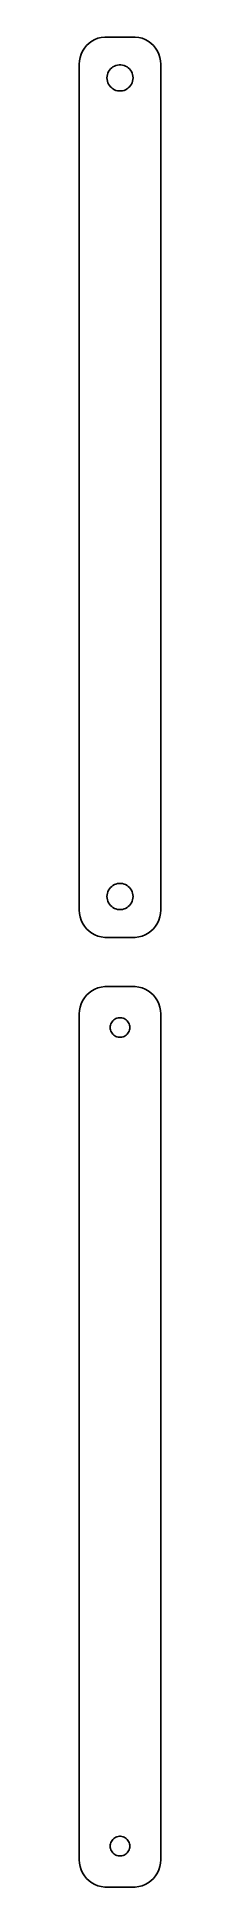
# Model space of a CAD drawing. Header units: metres. Extents: x -8 to 8, y 92 to 430.
import ezdxf

# ---------------------------------------------------------------- set-up
doc = ezdxf.new("R2010")
doc.units = ezdxf.units.M

msp = doc.modelspace()

# ---------------------------------------------------------------- linework, layer by layer
for p, q in [((-7.14888, 427.341), (-7.34291, 426.743)), ((-6.88153, 427.909), (-7.14888, 427.341)), ((-6.54507, 428.439), (-6.88153, 427.909)), ((-6.14484, 428.923), (-6.54507, 428.439)), ((-5.68712, 429.353), (-6.14484, 428.923)), ((-5.17912, 429.722), (-5.68712, 429.353)), ((-4.62889, 430.024), (-5.17912, 429.722)), ((-4.04507, 430.255), (-4.62889, 430.024)), ((-3.4369, 430.411), (-4.04507, 430.255)), ((-2.81395, 430.49), (-3.4369, 430.411)), ((2.81395, 430.49), (-2.81395, 430.49)), ((3.4369, 430.411), (2.81395, 430.49)), ((4.04507, 430.255), (3.4369, 430.411)), ((4.62889, 430.024), (4.04507, 430.255)), ((5.17912, 429.722), (4.62889, 430.024)), ((5.68712, 429.353), (5.17912, 429.722)), ((6.14484, 428.923), (5.68712, 429.353)), ((6.54507, 428.439), (6.14484, 428.923)), ((6.88153, 427.909), (6.54507, 428.439)), ((7.14888, 427.341), (6.88153, 427.909)), ((7.34291, 426.743), (7.14888, 427.341)), ((-7.46057, 426.127), (-7.5, 425.5)), ((-7.5, 425.5), (-7.5, 270.5)), ((-7.34291, 426.743), (-7.46057, 426.127)), ((-2.32458, 423.597), (-2.23146, 423.883)), ((-2.23146, 423.883), (-2.10313, 424.156)), ((-2.10313, 424.156), (-1.94164, 424.411)), ((-1.94164, 424.411), (-1.74951, 424.643)), ((-1.74951, 424.643), (-1.52982, 424.849)), ((-1.52982, 424.849), (-1.28598, 425.026)), ((-1.28598, 425.026), (-1.02187, 425.172)), ((-1.02187, 425.172), (-0.741638, 425.283)), ((-0.741638, 425.283), (-0.449707, 425.357)), ((-0.449707, 425.357), (-0.150696, 425.395)), ((-0.150696, 425.395), (0.150696, 425.395)), ((0.150696, 425.395), (0.449707, 425.357)), ((0.449707, 425.357), (0.741638, 425.283)), ((0.741638, 425.283), (1.02187, 425.172)), ((1.02187, 425.172), (1.28598, 425.026)), ((1.28598, 425.026), (1.52982, 424.849)), ((1.52982, 424.849), (1.74951, 424.643)), ((1.74951, 424.643), (1.94164, 424.411)), ((1.94164, 424.411), (2.10313, 424.156)), ((2.10313, 424.156), (2.23146, 423.883)), ((2.23146, 423.883), (2.32458, 423.597)), ((7.46057, 426.127), (7.34291, 426.743)), ((7.5, 425.5), (7.46057, 426.127)), ((7.5, 270.5), (7.5, 425.5)), ((-2.39999, 423), (-2.38107, 423.301)), ((-2.38107, 422.699), (-2.39999, 423)), ((-2.38107, 423.301), (-2.32458, 423.597)), ((-2.32458, 422.403), (-2.38107, 422.699)), ((-2.23146, 422.117), (-2.32458, 422.403)), ((-2.10313, 421.844), (-2.23146, 422.117)), ((-1.94164, 421.589), (-2.10313, 421.844)), ((-1.74951, 421.357), (-1.94164, 421.589)), ((-1.52982, 421.151), (-1.74951, 421.357)), ((-1.28598, 420.974), (-1.52982, 421.151)), ((-1.02187, 420.828), (-1.28598, 420.974)), ((-0.741638, 420.717), (-1.02187, 420.828)), ((-0.449707, 420.643), (-0.741638, 420.717)), ((-0.150696, 420.605), (-0.449707, 420.643)), ((0.150696, 420.605), (-0.150696, 420.605)), ((0.449707, 420.643), (0.150696, 420.605)), ((0.741638, 420.717), (0.449707, 420.643)), ((1.02187, 420.828), (0.741638, 420.717)), ((1.28598, 420.974), (1.02187, 420.828)), ((1.52982, 421.151), (1.28598, 420.974)), ((1.74951, 421.357), (1.52982, 421.151)), ((1.94164, 421.589), (1.74951, 421.357)), ((2.10313, 421.844), (1.94164, 421.589)), ((2.23146, 422.117), (2.10313, 421.844)), ((2.32458, 422.403), (2.23146, 422.117)), ((2.32458, 423.597), (2.38107, 423.301)), ((2.38107, 422.699), (2.32458, 422.403)), ((2.38107, 423.301), (2.39999, 423)), ((2.39999, 423), (2.38107, 422.699)), ((-1.94164, 274.411), (-1.74951, 274.643)), ((-1.74951, 274.643), (-1.52982, 274.849)), ((-1.52982, 274.849), (-1.28598, 275.026)), ((-1.28598, 275.026), (-1.02187, 275.172)), ((-1.02187, 275.172), (-0.741638, 275.283)), ((-0.741638, 275.283), (-0.449707, 275.357)), ((-0.449707, 275.357), (-0.150696, 275.395)), ((-0.150696, 275.395), (0.150696, 275.395)), ((0.150696, 275.395), (0.449707, 275.357)), ((0.449707, 275.357), (0.741638, 275.283)), ((0.741638, 275.283), (1.02187, 275.172)), ((1.02187, 275.172), (1.28598, 275.026)), ((1.28598, 275.026), (1.52982, 274.849)), ((1.52982, 274.849), (1.74951, 274.643)), ((1.74951, 274.643), (1.94164, 274.411)), ((-2.39999, 273), (-2.38107, 273.301)), ((-2.38107, 272.699), (-2.39999, 273)), ((-2.38107, 273.301), (-2.32458, 273.597)), ((-2.32458, 272.403), (-2.38107, 272.699)), ((-2.32458, 273.597), (-2.23146, 273.883)), ((-2.23146, 272.117), (-2.32458, 272.403)), ((-2.23146, 273.883), (-2.10313, 274.156)), ((-2.10313, 271.844), (-2.23146, 272.117)), ((-2.10313, 274.156), (-1.94164, 274.411)), ((-1.94164, 271.589), (-2.10313, 271.844)), ((-1.74951, 271.357), (-1.94164, 271.589)), ((-1.52982, 271.151), (-1.74951, 271.357)), ((1.74951, 271.357), (1.52982, 271.151)), ((1.94164, 271.589), (1.74951, 271.357)), ((1.94164, 274.411), (2.10313, 274.156)), ((2.10313, 271.844), (1.94164, 271.589)), ((2.10313, 274.156), (2.23146, 273.883)), ((2.23146, 272.117), (2.10313, 271.844)), ((2.23146, 273.883), (2.32458, 273.597)), ((2.32458, 272.403), (2.23146, 272.117)), ((2.32458, 273.597), (2.38107, 273.301)), ((2.38107, 272.699), (2.32458, 272.403)), ((2.38107, 273.301), (2.39999, 273)), ((2.39999, 273), (2.38107, 272.699)), ((-7.5, 270.5), (-7.46057, 269.873)), ((-7.46057, 269.873), (-7.34291, 269.257)), ((-7.34291, 269.257), (-7.14888, 268.659)), ((-7.14888, 268.659), (-6.88153, 268.091)), ((-6.88153, 268.091), (-6.54507, 267.561)), ((-1.28598, 270.974), (-1.52982, 271.151)), ((-1.02187, 270.828), (-1.28598, 270.974)), ((-0.741638, 270.717), (-1.02187, 270.828)), ((-0.449707, 270.643), (-0.741638, 270.717)), ((-0.150696, 270.605), (-0.449707, 270.643)), ((0.150696, 270.605), (-0.150696, 270.605)), ((0.449707, 270.643), (0.150696, 270.605)), ((0.741638, 270.717), (0.449707, 270.643)), ((1.02187, 270.828), (0.741638, 270.717)), ((1.28598, 270.974), (1.02187, 270.828)), ((1.52982, 271.151), (1.28598, 270.974)), ((6.54507, 267.561), (6.88153, 268.091)), ((6.88153, 268.091), (7.14888, 268.659)), ((7.14888, 268.659), (7.34291, 269.257)), ((7.34291, 269.257), (7.46057, 269.873)), ((7.46057, 269.873), (7.5, 270.5)), ((-6.54507, 267.561), (-6.14484, 267.077)), ((-6.14484, 267.077), (-5.68712, 266.647)), ((-5.68712, 266.647), (-5.17912, 266.278)), ((-5.17912, 266.278), (-4.62889, 265.976)), ((-4.62889, 265.976), (-4.04507, 265.745)), ((-4.04507, 265.745), (-3.4369, 265.589)), ((-3.4369, 265.589), (-2.81395, 265.51)), ((-2.81395, 265.51), (2.81395, 265.51)), ((2.81395, 265.51), (3.4369, 265.589)), ((3.4369, 265.589), (4.04507, 265.745)), ((4.04507, 265.745), (4.62889, 265.976)), ((4.62889, 265.976), (5.17912, 266.278)), ((5.17912, 266.278), (5.68712, 266.647)), ((5.68712, 266.647), (6.14484, 267.077)), ((6.14484, 267.077), (6.54507, 267.561)), ((-6.54507, 254.439), (-6.88153, 253.909)), ((-6.14484, 254.923), (-6.54507, 254.439)), ((-5.68712, 255.353), (-6.14484, 254.923)), ((-5.17912, 255.722), (-5.68712, 255.353)), ((-4.62889, 256.024), (-5.17912, 255.722)), ((-4.04507, 256.255), (-4.62889, 256.024)), ((-3.4369, 256.411), (-4.04507, 256.255)), ((-2.81395, 256.49), (-3.4369, 256.411)), ((2.81395, 256.49), (-2.81395, 256.49)), ((3.4369, 256.411), (2.81395, 256.49)), ((4.04507, 256.255), (3.4369, 256.411)), ((4.62889, 256.024), (4.04507, 256.255)), ((5.17912, 255.722), (4.62889, 256.024)), ((5.68712, 255.353), (5.17912, 255.722)), ((6.14484, 254.923), (5.68712, 255.353)), ((6.54507, 254.439), (6.14484, 254.923)), ((6.88153, 253.909), (6.54507, 254.439)), ((-7.46057, 252.127), (-7.5, 251.5)), ((-7.5, 251.5), (-7.5, 96.5)), ((-7.34291, 252.743), (-7.46057, 252.127)), ((-7.14888, 253.341), (-7.34291, 252.743)), ((-6.88153, 253.909), (-7.14888, 253.341)), ((7.14888, 253.341), (6.88153, 253.909)), ((7.34291, 252.743), (7.14888, 253.341)), ((7.46057, 252.127), (7.34291, 252.743)), ((7.5, 251.5), (7.46057, 252.127)), ((7.5, 96.5), (7.5, 251.5)), ((-1.79999, 249), (-1.7858, 249.226)), ((-1.7858, 248.774), (-1.79999, 249)), ((-1.7858, 249.226), (-1.74344, 249.448)), ((-1.74344, 248.552), (-1.7858, 248.774)), ((-1.74344, 249.448), (-1.67358, 249.663)), ((-1.67358, 248.337), (-1.74344, 248.552)), ((-1.67358, 249.663), (-1.57735, 249.867)), ((-1.57735, 248.133), (-1.67358, 248.337)), ((-1.57735, 249.867), (-1.45622, 250.058)), ((-1.45622, 247.942), (-1.57735, 248.133)), ((-1.45622, 250.058), (-1.31213, 250.232)), ((-1.31213, 247.768), (-1.45622, 247.942)), ((-1.31213, 250.232), (-1.14735, 250.387)), ((-1.14735, 247.613), (-1.31213, 247.768)), ((-1.14735, 250.387), (-0.964478, 250.52)), ((-0.964478, 247.48), (-1.14735, 247.613)), ((-0.964478, 250.52), (-0.766388, 250.629)), ((-0.766388, 247.371), (-0.964478, 247.48)), ((-0.766388, 250.629), (-0.556229, 250.712)), ((-0.556229, 250.712), (-0.33728, 250.768)), ((-0.33728, 250.768), (-0.113022, 250.796)), ((-0.113022, 250.796), (0.113022, 250.796)), ((0.113022, 250.796), (0.33728, 250.768)), ((0.33728, 250.768), (0.556229, 250.712)), ((0.556229, 250.712), (0.766388, 250.629)), ((0.766388, 250.629), (0.964478, 250.52)), ((0.964478, 247.48), (0.766388, 247.371)), ((0.964478, 250.52), (1.14735, 250.387)), ((1.14735, 247.613), (0.964478, 247.48)), ((1.14735, 250.387), (1.31213, 250.232)), ((1.31213, 247.768), (1.14735, 247.613)), ((1.31213, 250.232), (1.45622, 250.058)), ((1.45622, 247.942), (1.31213, 247.768)), ((1.45622, 250.058), (1.57735, 249.867)), ((1.57735, 248.133), (1.45622, 247.942)), ((1.57735, 249.867), (1.67358, 249.663)), ((1.67358, 248.337), (1.57735, 248.133)), ((1.67358, 249.663), (1.74344, 249.448)), ((1.74344, 248.552), (1.67358, 248.337)), ((1.74344, 249.448), (1.7858, 249.226)), ((1.7858, 248.774), (1.74344, 248.552)), ((1.7858, 249.226), (1.79999, 249)), ((1.79999, 249), (1.7858, 248.774)), ((-0.556229, 247.288), (-0.766388, 247.371)), ((-0.33728, 247.232), (-0.556229, 247.288)), ((-0.113022, 247.204), (-0.33728, 247.232)), ((0.113022, 247.204), (-0.113022, 247.204)), ((0.33728, 247.232), (0.113022, 247.204)), ((0.556229, 247.288), (0.33728, 247.232)), ((0.766388, 247.371), (0.556229, 247.288)), ((-1.79999, 99), (-1.7858, 99.2256)), ((-1.7858, 98.7744), (-1.79999, 99)), ((-1.7858, 99.2256), (-1.74344, 99.4476)), ((-1.74344, 98.5524), (-1.7858, 98.7744)), ((-1.74344, 99.4476), (-1.67358, 99.6626)), ((-1.67358, 98.3374), (-1.74344, 98.5524)), ((-1.67358, 99.6626), (-1.57735, 99.8672)), ((-1.57735, 98.1328), (-1.67358, 98.3374)), ((-1.57735, 99.8672), (-1.45622, 100.058)), ((-1.45622, 100.058), (-1.31213, 100.232)), ((-1.31213, 100.232), (-1.14735, 100.387)), ((-1.14735, 100.387), (-0.964478, 100.52)), ((-0.964478, 100.52), (-0.766388, 100.629)), ((-0.766388, 100.629), (-0.556229, 100.712)), ((-0.556229, 100.712), (-0.33728, 100.768)), ((-0.33728, 100.768), (-0.113022, 100.796)), ((-0.113022, 100.796), (0.113022, 100.796)), ((0.113022, 100.796), (0.33728, 100.768)), ((0.33728, 100.768), (0.556229, 100.712)), ((0.556229, 100.712), (0.766388, 100.629)), ((0.766388, 100.629), (0.964478, 100.52)), ((0.964478, 100.52), (1.14735, 100.387)), ((1.14735, 100.387), (1.31213, 100.232)), ((1.31213, 100.232), (1.45622, 100.058)), ((1.45622, 100.058), (1.57735, 99.8672)), ((1.57735, 99.8672), (1.67358, 99.6626)), ((1.67358, 98.3374), (1.57735, 98.1328)), ((1.67358, 99.6626), (1.74344, 99.4476)), ((1.74344, 98.5524), (1.67358, 98.3374)), ((1.74344, 99.4476), (1.7858, 99.2256)), ((1.7858, 98.7744), (1.74344, 98.5524)), ((1.7858, 99.2256), (1.79999, 99)), ((1.79999, 99), (1.7858, 98.7744)), ((-7.5, 96.5), (-7.46057, 95.8733)), ((-7.46057, 95.8733), (-7.34291, 95.2566)), ((-7.34291, 95.2566), (-7.14888, 94.6594)), ((-1.45622, 97.942), (-1.57735, 98.1328)), ((-1.31213, 97.7678), (-1.45622, 97.942)), ((-1.14735, 97.6131), (-1.31213, 97.7678)), ((-0.964478, 97.4802), (-1.14735, 97.6131)), ((-0.766388, 97.3713), (-0.964478, 97.4802)), ((-0.556229, 97.2881), (-0.766388, 97.3713)), ((-0.33728, 97.2319), (-0.556229, 97.2881)), ((-0.113022, 97.2036), (-0.33728, 97.2319)), ((0.113022, 97.2036), (-0.113022, 97.2036)), ((0.33728, 97.2319), (0.113022, 97.2036)), ((0.556229, 97.2881), (0.33728, 97.2319)), ((0.766388, 97.3713), (0.556229, 97.2881)), ((0.964478, 97.4802), (0.766388, 97.3713)), ((1.14735, 97.6131), (0.964478, 97.4802)), ((1.31213, 97.7678), (1.14735, 97.6131)), ((1.45622, 97.942), (1.31213, 97.7678)), ((1.57735, 98.1328), (1.45622, 97.942)), ((7.14888, 94.6594), (7.34291, 95.2566)), ((7.34291, 95.2566), (7.46057, 95.8733)), ((7.46057, 95.8733), (7.5, 96.5)), ((-7.14888, 94.6594), (-6.88153, 94.0912)), ((-6.88153, 94.0912), (-6.54507, 93.5611)), ((-6.54507, 93.5611), (-6.14484, 93.0773)), ((-6.14484, 93.0773), (-5.68712, 92.6474)), ((-5.68712, 92.6474), (-5.17912, 92.2784)), ((-5.17912, 92.2784), (-4.62889, 91.9759)), ((-4.62889, 91.9759), (-4.04507, 91.7447)), ((-4.04507, 91.7447), (-3.4369, 91.5886)), ((-3.4369, 91.5886), (-2.81395, 91.5099)), ((2.81395, 91.5099), (3.4369, 91.5886)), ((3.4369, 91.5886), (4.04507, 91.7447)), ((4.04507, 91.7447), (4.62889, 91.9759)), ((4.62889, 91.9759), (5.17912, 92.2784)), ((5.17912, 92.2784), (5.68712, 92.6474)), ((5.68712, 92.6474), (6.14484, 93.0773)), ((6.14484, 93.0773), (6.54507, 93.5611)), ((6.54507, 93.5611), (6.88153, 94.0912)), ((6.88153, 94.0912), (7.14888, 94.6594)), ((-2.81395, 91.5099), (2.81395, 91.5099))]:
    msp.add_line(p, q)

doc.saveas('drawing.dxf')
